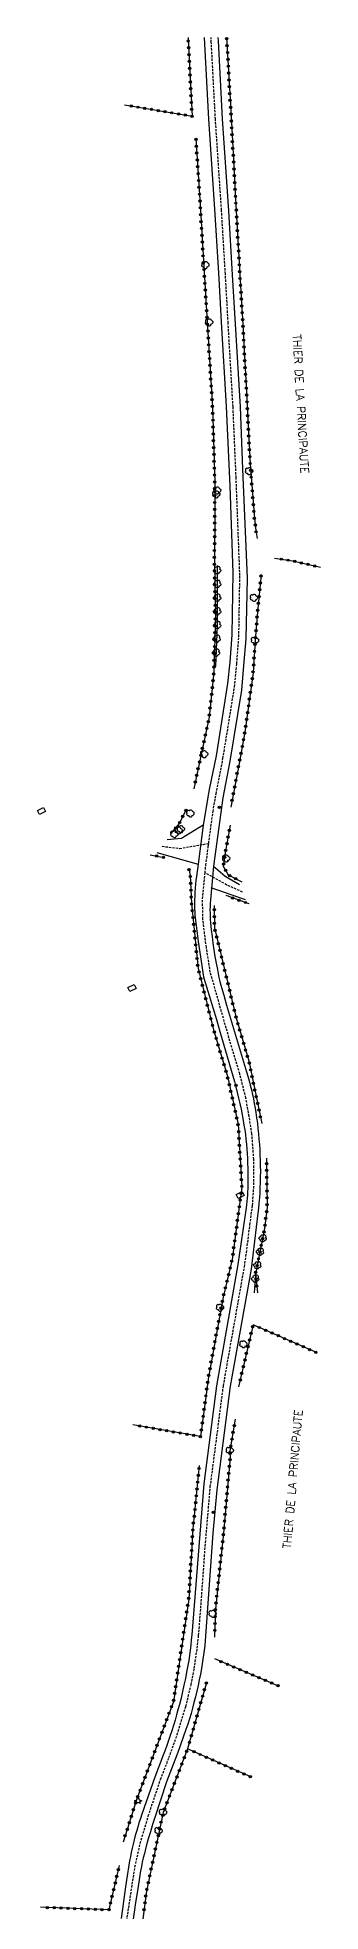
# Model space of a CAD drawing. Header units: millimetres. Extents: x 268000 to 268982, y 119000 to 120000.
# Drawn here: x 268496.8 to 268558.8, y 119590.3 to 120000 of the extents above; entities that cross this region are included whole.
import ezdxf
from ezdxf.enums import TextEntityAlignment as Align

# ---------------------------------------------------------------- set-up
doc = ezdxf.new("R2010")
doc.units = ezdxf.units.MM
doc.linetypes.add('DASHED', pattern=[0.75, 0.5, -0.25])
doc.layers.get('0').update_dxf_attribs({"linetype": 'CONTINUOUS'})
for name, color, linetype in [('W0001', 6, 'DASHED'), ('W0008', 7, 'CONTINUOUS'), ('W0070', 7, 'DASHED'), ('W0071', 7, 'CONTINUOUS'), ('W0300', 7, 'CONTINUOUS'), ('W0301', 7, 'CONTINUOUS'), ('W0302', 3, 'CONTINUOUS'), ('W0303', 7, 'CONTINUOUS'), ('W0322', 7, 'CONTINUOUS'), ('W0856', 7, 'CONTINUOUS'), ('W0989', 7, 'CONTINUOUS'), ('W1338', 7, 'CONTINUOUS'), ('W1471', 7, 'CONTINUOUS')]:
    doc.layers.add(name, color=color, linetype=linetype)
doc.styles.get("Standard").update_dxf_attribs({"font": 'romans.shx', "width": 0.85})

# ---------------------------------------------------------------- blocks, each defined once
blk = doc.blocks.new('T300')
for p, q in [((-0.8, 0.51), (-0.86, 0.34)), ((-0.86, 0.34), (-0.86, 0.17)), ((-0.86, 0.17), (-0.74, 0.06)), ((-0.69, 0.63), (-0.8, 0.51)), ((-0.8, -0.06), (-0.74, 0.06)), ((-0.74, 0.06), (-0.69, 0.11)), ((-0.57, 0.69), (-0.69, 0.63)), ((-0.46, 0.69), (-0.57, 0.69)), ((-0.29, 0.63), (-0.46, 0.69)), ((-0.29, 0.63), (-0.17, 0.74)), ((-0.23, 0.57), (-0.29, 0.63)), ((-0.17, 0.74), (-0.06, 0.8)), ((-0.06, 0.8), (0.06, 0.8)), ((0.06, 0.8), (0.23, 0.74)), ((0.23, 0.74), (0.34, 0.63)), ((0.34, 0.63), (0.4, 0.51)), ((0.46, 0.46), (0.34, 0.46)), ((0.4, 0.51), (0.4, 0.46)), ((0.57, 0.4), (0.46, 0.46)), ((0.57, 0.4), (0.69, 0.29)), ((0.69, 0.29), (0.74, 0.17)), ((0.74, 0.06), (0.69, -0.17)), ((0.74, 0.17), (0.74, 0.06)), ((-0.8, -0.17), (-0.8, -0.06)), ((-0.8, -0.23), (-0.8, -0.17)), ((-0.74, -0.34), (-0.8, -0.23)), ((-0.69, -0.4), (-0.74, -0.34)), ((-0.51, -0.46), (-0.69, -0.4)), ((-0.4, -0.46), (-0.51, -0.46)), ((-0.4, -0.46), (-0.34, -0.46)), ((-0.34, -0.46), (-0.34, -0.4)), ((-0.34, -0.51), (-0.34, -0.46)), ((-0.29, -0.63), (-0.34, -0.51)), ((-0.17, -0.74), (-0.29, -0.63)), ((-0.06, -0.8), (-0.17, -0.74)), ((0.06, -0.8), (-0.06, -0.8)), ((0.17, -0.74), (0.06, -0.8)), ((0.23, -0.69), (0.17, -0.74)), ((0.29, -0.46), (0.23, -0.46)), ((0.29, -0.63), (0.23, -0.69)), ((0.46, -0.4), (0.29, -0.46)), ((0.34, -0.51), (0.29, -0.63)), ((0.34, -0.51), (0.34, -0.46)), ((0.57, -0.34), (0.46, -0.4)), ((0.63, -0.29), (0.57, -0.34)), ((0.69, -0.17), (0.63, -0.29))]:
    blk.add_line(p, q)
blk = doc.blocks.new('T856')
for p, q in [((-0.125, 0), (0.125, 0)), ((0, 0.125), (0, -0.125))]:
    blk.add_line(p, q)
blk.add_ellipse((0, 0), major_axis=(-0.177, 0.177), ratio=1, start_param=3.9269908, end_param=10.2101761)
blk = doc.blocks.new('T301')
for p, q in [((-0.8, 0.51), (-0.86, 0.34)), ((-0.86, 0.34), (-0.86, 0.17)), ((-0.86, 0.17), (-0.74, 0.06)), ((-0.69, 0.63), (-0.8, 0.51)), ((-0.8, -0.06), (-0.74, 0.06)), ((-0.74, 0.06), (-0.69, 0.11)), ((-0.57, 0.69), (-0.69, 0.63)), ((-0.46, 0.69), (-0.57, 0.69)), ((-0.29, 0.63), (-0.46, 0.69)), ((-0.29, 0.63), (-0.17, 0.74)), ((-0.23, 0.57), (-0.29, 0.63)), ((-0.17, 0.74), (-0.06, 0.8)), ((-0.06, 0.8), (0.06, 0.8)), ((0.06, 0.8), (0.23, 0.74)), ((0.23, 0.74), (0.34, 0.63)), ((0.34, 0.63), (0.4, 0.51)), ((0.46, 0.46), (0.34, 0.46)), ((0.4, 0.51), (0.4, 0.46)), ((0.57, 0.4), (0.46, 0.46)), ((0.57, 0.4), (0.69, 0.29)), ((0.69, 0.29), (0.74, 0.17)), ((0.74, 0.06), (0.69, -0.17)), ((0.74, 0.17), (0.74, 0.06)), ((-0.8, -0.17), (-0.8, -0.06)), ((-0.8, -0.23), (-0.8, -0.17)), ((-0.74, -0.34), (-0.8, -0.23)), ((-0.69, -0.4), (-0.74, -0.34)), ((-0.51, -0.46), (-0.69, -0.4)), ((-0.4, -0.46), (-0.51, -0.46)), ((-0.4, -0.46), (-0.34, -0.46)), ((-0.34, -0.46), (-0.34, -0.4)), ((-0.34, -0.51), (-0.34, -0.46)), ((-0.29, -0.63), (-0.34, -0.51)), ((-0.17, -0.74), (-0.29, -0.63)), ((-0.06, -0.8), (-0.17, -0.74)), ((0.06, -0.8), (-0.06, -0.8)), ((0.17, -0.74), (0.06, -0.8)), ((0.23, -0.69), (0.17, -0.74)), ((0.29, -0.46), (0.23, -0.46)), ((0.29, -0.63), (0.23, -0.69)), ((0.46, -0.4), (0.29, -0.46)), ((0.34, -0.51), (0.29, -0.63)), ((0.34, -0.51), (0.34, -0.46)), ((0.57, -0.34), (0.46, -0.4)), ((0.63, -0.29), (0.57, -0.34)), ((0.69, -0.17), (0.63, -0.29))]:
    blk.add_line(p, q)
blk = doc.blocks.new('T1471')
at = {"color": 0, "linetype": 'Continuous', "flags": 128}
blk.add_lwpolyline([(-0.75, -0.5), (-0.75, 0.5), (0.75, 0.5), (0.75, -0.5), (-0.75, -0.5)], dxfattribs=at)
blk = doc.blocks.new('T303')
for p, q in [((-0.77, 0), (-0.28, 0.21)), ((-0.28, -0.21), (-0.77, 0)), ((-0.28, 0.21), (0, 0.83)), ((0, 0.83), (0.28, 0.21)), ((0.28, 0.21), (0.83, 0)), ((0.83, 0), (0.28, -0.21)), ((-0.49, -0.63), (-0.28, -0.21)), ((0, -0.35), (-0.49, -0.63)), ((0.56, -0.63), (0, -0.35)), ((0.28, -0.21), (0.56, -0.63))]:
    blk.add_line(p, q)
blk = doc.blocks.new('t302o')
for p, q in [((-0.8, 0.51), (-0.86, 0.34)), ((-0.86, 0.34), (-0.86, 0.17)), ((-0.86, 0.17), (-0.74, 0.06)), ((-0.69, 0.63), (-0.8, 0.51)), ((-0.8, -0.06), (-0.74, 0.06)), ((-0.74, 0.06), (-0.69, 0.11)), ((-0.57, 0.69), (-0.69, 0.63)), ((-0.46, 0.69), (-0.57, 0.69)), ((-0.29, 0.63), (-0.46, 0.69)), ((-0.29, 0.63), (-0.17, 0.74)), ((-0.23, 0.57), (-0.29, 0.63)), ((-0.17, 0.74), (-0.06, 0.8)), ((-0.06, 0.8), (0.06, 0.8)), ((0.06, 0.8), (0.23, 0.74)), ((0.23, 0.74), (0.34, 0.63)), ((0.34, 0.63), (0.4, 0.51)), ((0.46, 0.46), (0.34, 0.46)), ((0.4, 0.51), (0.4, 0.46)), ((0.57, 0.4), (0.46, 0.46)), ((0.57, 0.4), (0.69, 0.29)), ((0.69, 0.29), (0.74, 0.17)), ((0.74, 0.06), (0.69, -0.17)), ((0.74, 0.17), (0.74, 0.06)), ((-0.8, -0.17), (-0.8, -0.06)), ((-0.8, -0.23), (-0.8, -0.17)), ((-0.74, -0.34), (-0.8, -0.23)), ((-0.69, -0.4), (-0.74, -0.34)), ((-0.51, -0.46), (-0.69, -0.4)), ((-0.4, -0.46), (-0.51, -0.46)), ((-0.4, -0.46), (-0.34, -0.46)), ((-0.34, -0.46), (-0.34, -0.4)), ((-0.34, -0.51), (-0.34, -0.46)), ((-0.29, -0.63), (-0.34, -0.51)), ((-0.17, -0.74), (-0.29, -0.63)), ((-0.06, -0.8), (-0.17, -0.74)), ((0.06, -0.8), (-0.06, -0.8)), ((0.17, -0.74), (0.06, -0.8)), ((0.23, -0.69), (0.17, -0.74)), ((0.29, -0.46), (0.23, -0.46)), ((0.29, -0.63), (0.23, -0.69)), ((0.46, -0.4), (0.29, -0.46)), ((0.34, -0.51), (0.29, -0.63)), ((0.34, -0.51), (0.34, -0.46)), ((0.57, -0.34), (0.46, -0.4)), ((0.63, -0.29), (0.57, -0.34)), ((0.69, -0.17), (0.63, -0.29))]:
    blk.add_line(p, q)
blk = doc.blocks.new('t322o')
at = {"color": 0, "linetype": 'Continuous'}
for radius in [0.25, 0.15]:
    blk.add_circle((0, 0), radius, dxfattribs=at)

msp = doc.modelspace()

# ---------------------------------------------------------------- linework, layer by layer
at = {"layer": 'W0001'}
msp.add_lwpolyline([(268515.5, 119582.28), (268516.78, 119591.05), (268518.15, 119600), (268519.49, 119605.93), (268521.08, 119611.17), (268523.76, 119619.14), (268525.61, 119623.9), (268527.43, 119628.94), (268529.32, 119635.12), (268530.44, 119639.84), (268531.15, 119643.4), (268531.78, 119647.83), (268532.1, 119650.6), (268532.75, 119658.86), (268533.55, 119670.15), (268534.66, 119683.12), (268537.53, 119705.2), (268542.13, 119731.23), (268542.58, 119734.31), (268543.33, 119740.43), (268543.9, 119744.62), (268544.22, 119749.14), (268544.19, 119754.71), (268543.77, 119760.31), (268543.14, 119764.16), (268542.46, 119768.1), (268541.1, 119773.4), (268538.13, 119783.39), (268534.66, 119795.64), (268533.79, 119801.08), (268533.03, 119807.16), (268532.96, 119811.67), (268533.52, 119817.33), (268533.68, 119819.01), (268534.23, 119823.27), (268534.3, 119823.79), (268535.25, 119830.74), (268535.92, 119834.66), (268537.43, 119842.36), (268539.97, 119858.03), (268540.45, 119863.04), (268540.91, 119868.96), (268541.13, 119882.36), (268540.31, 119903.73), (268539.64, 119919.25), (268538.57, 119937.57), (268537.96, 119948.34), (268537.11, 119962.27), (268535.78, 119982.15), (268534.88, 119998.91), (268534.81, 120000)], dxfattribs=at)
at = {"layer": 'W0008'}
for points in [[(268533.29, 120000), (268533.39, 119998.58), (268534.29, 119982.12), (268535.59, 119962.44), (268536.45, 119948.56), (268537.07, 119937.82), (268538.11, 119919.29), (268538.94, 119901.87), (268539.3, 119891.45), (268539.57, 119882.98), (268539.37, 119869.41), (268538.94, 119863.4), (268538.43, 119858.79), (268535.96, 119842.93), (268534.44, 119835.59), (268533.1, 119827.75), (268532, 119819.23), (268531.63, 119816.59), (268531.52, 119815.73), (268531.43, 119814.88), (268531.35, 119814.02), (268531.29, 119813.16), (268531.24, 119812.3), (268531.2, 119811.44), (268531.19, 119810.79), (268531.2, 119810.15), (268531.21, 119809.5), (268531.25, 119808.86), (268531.3, 119808.21), (268531.36, 119807.57), (268531.56, 119805.82), (268531.78, 119804.07), (268532.02, 119802.33), (268532.37, 119799.92), (268532.73, 119797.5), (268533.12, 119795.09), (268533.2, 119794.6), (268533.31, 119794.11), (268533.44, 119793.63), (268533.58, 119793.15), (268534.4, 119790.55), (268535.21, 119787.94), (268535.99, 119785.32), (268536.76, 119782.7), (268539.59, 119772.96), (268539.93, 119771.76), (268540.25, 119770.55), (268540.56, 119769.33), (268540.85, 119768.11), (268541.13, 119766.89), (268541.39, 119765.67), (268541.63, 119764.44), (268541.86, 119763.21), (268542.03, 119762.18), (268542.19, 119761.16), (268542.33, 119760.13), (268542.46, 119759.1), (268542.56, 119758.06), (268542.66, 119757.03), (268542.73, 119755.99), (268542.79, 119754.96), (268542.83, 119753.86), (268542.87, 119752.75), (268542.88, 119751.65), (268542.89, 119750.55), (268542.88, 119749.45), (268542.85, 119748.35), (268542.83, 119747.63), (268542.79, 119746.92), (268542.73, 119746.21), (268542.66, 119745.5), (268542.58, 119744.79), (268542.48, 119744.08), (268540.68, 119731.75), (268536.03, 119705.23), (268533.21, 119683.79), (268530.6, 119650.76), (268530.5, 119649.63), (268530.38, 119648.51), (268530.25, 119647.38), (268530.1, 119646.26), (268529.92, 119645.15), (268529.73, 119644.03), (268529.47, 119642.6), (268529.19, 119641.18), (268528.89, 119639.77), (268528.57, 119638.35), (268528.24, 119636.94), (268527.89, 119635.54), (268527.58, 119634.38), (268527.26, 119633.23), (268526.93, 119632.08), (268526.59, 119630.94), (268526.23, 119629.8), (268525.88, 119628.72), (268525.51, 119627.64), (268525.13, 119626.57), (268524.74, 119625.51), (268524.34, 119624.45), (268522.48, 119619.64), (268519.65, 119611.53), (268519.34, 119610.6), (268519.04, 119609.67), (268518.75, 119608.73), (268518.47, 119607.79), (268518.21, 119606.85), (268517.97, 119605.91), (268517.74, 119604.99), (268517.53, 119604.08), (268517.34, 119603.16), (268517.15, 119602.24), (268516.98, 119601.31), (268516.83, 119600.38), (268516.46, 119598.03), (268516.11, 119595.68), (268515.1, 119588.76)], [(268536.32, 120000), (268536.37, 119999.24), (268537.27, 119982.18), (268538.64, 119962.09), (268539.47, 119948.12), (268540.08, 119937.31), (268541.17, 119919.22), (268541.69, 119905.59), (268542.7, 119881.75), (268542.45, 119868.51), (268541.96, 119862.68), (268541.51, 119857.27), (268538.9, 119841.78), (268537.41, 119833.73), (268535.37, 119818.8), (268534.7, 119811.48), (268534.65, 119810.75), (268534.61, 119810.03), (268534.59, 119809.3), (268534.6, 119808.57), (268534.62, 119807.85), (268534.66, 119807.12), (268534.72, 119806.4), (268534.88, 119804.93), (268535.05, 119803.47), (268535.24, 119802.01), (268535.45, 119800.55), (268535.68, 119799.09), (268535.93, 119797.64), (268536.2, 119796.19), (268536.37, 119795.33), (268536.56, 119794.48), (268536.77, 119793.63), (268536.99, 119792.78), (268537.6, 119790.6), (268538.21, 119788.42), (268538.85, 119786.24), (268539.5, 119784.07), (268542.61, 119773.85), (268542.9, 119772.87), (268543.17, 119771.89), (268543.42, 119770.91), (268543.67, 119769.93), (268543.89, 119768.93), (268544.1, 119767.94), (268544.29, 119766.94), (268544.47, 119765.94), (268544.63, 119764.94), (268544.8, 119763.78), (268544.96, 119762.62), (268545.09, 119761.46), (268545.22, 119760.3), (268545.32, 119759.13), (268545.41, 119757.97), (268545.48, 119756.8), (268545.54, 119755.63), (268545.58, 119754.46), (268545.61, 119753.27), (268545.62, 119752.07), (268545.61, 119750.88), (268545.58, 119749.68), (268545.54, 119748.49), (268545.48, 119747.38), (268545.4, 119746.27), (268545.31, 119745.16), (268545.2, 119744.05), (268545.07, 119742.94), (268543.57, 119730.72), (268539.04, 119705.16), (268536.11, 119682.44), (268535.2, 119673.02), (268533.6, 119650.44), (268533.52, 119649.43), (268533.43, 119648.42), (268533.32, 119647.41), (268533.19, 119646.41), (268533.05, 119645.4), (268532.89, 119644.4), (268532.72, 119643.41), (268532.49, 119642.15), (268532.24, 119640.9), (268531.97, 119639.66), (268531.69, 119638.41), (268531.4, 119637.17), (268531.08, 119635.94), (268530.76, 119634.71), (268530.43, 119633.53), (268530.08, 119632.36), (268529.72, 119631.19), (268529.33, 119630.03), (268528.75, 119628.35), (268528.14, 119626.68), (268527.52, 119625.01), (268526.88, 119623.34), (268525.04, 119618.65), (268522.51, 119610.82), (268522.02, 119609.26), (268521.54, 119607.69), (268521.08, 119606.12), (268520.64, 119604.54), (268520.22, 119602.96), (268519.98, 119602.02), (268519.77, 119601.08), (268519.57, 119600.13), (268519.39, 119599.18), (268519.23, 119598.23), (268518.76, 119595.24), (268518.3, 119592.25), (268517.6, 119587.49)]]:
    msp.add_lwpolyline(points, dxfattribs=at)
at = {"layer": 'W0070'}
for points in [[(268524.11, 119823.17), (268527.94, 119822.69), (268534.3, 119823.79)], [(268541.71, 119813.16), (268538.24, 119814.71), (268533.52, 119817.33)]]:
    msp.add_lwpolyline(points, dxfattribs=at)
at = {"layer": 'W0071'}
for points in [[(268533.1, 119827.75), (268528.38, 119824.86), (268525.23, 119824.54)], [(268522.98, 119821.81), (268532, 119819.23)], [(268535.37, 119818.8), (268537.88, 119816.64), (268541.08, 119814.83)], [(268542.35, 119811.49), (268534.87, 119814.09)]]:
    msp.add_lwpolyline(points, dxfattribs=at)
at = {"layer": 'W0302'}
for points in [[(268536.14, 119884.57), (268536.13, 119871.48), (268535.78, 119862.44)], [(268546.55, 119739.63), (268544.54, 119729.6), (268544.25, 119725.56)]]:
    msp.add_lwpolyline(points, dxfattribs=at)
at = {"layer": 'W0322'}
for points in [[(268529.78, 120000), (268529.85, 119998.6), (268530.65, 119982.79)], [(268538.24, 120000), (268539.19, 119982.89), (268540.34, 119962.08), (268541.13, 119948.25), (268541.79, 119937.18), (268542.71, 119919.68), (268543.39, 119906.76), (268544.3, 119894.86), (268544.64, 119892.19), (268544.95, 119890.44)], [(268531.5, 119977.92), (268532.51, 119962.31), (268533.06, 119952.39), (268533.93, 119939.05), (268535.13, 119919.15), (268535.63, 119902.72), (268535.63, 119892.64), (268535.59, 119889.34), (268535.55, 119884.69), (268535.78, 119873.62), (268535.42, 119861.23), (268534.42, 119851.36), (268531.03, 119835.76)], [(268548.7, 119886.16), (268552.68, 119885.56), (268558.81, 119884.16)], [(268545.76, 119882.59), (268544.98, 119874.39), (268544.5, 119868.14), (268544.01, 119861.11), (268542.25, 119848.12), (268540.95, 119841.3), (268539.13, 119831.72)], [(268529.36, 119831.14), (268527.85, 119828.15), (268526.08, 119826.03)], [(268539.02, 119827.75), (268537.87, 119821.31), (268537.51, 119818.82), (268538.58, 119816.92), (268541.56, 119815.38)], [(268521.46, 119821.29), (268524.47, 119820.73)], [(268529.92, 119818.3), (268530.28, 119816.78), (268530.53, 119810.65), (268531.98, 119796.42), (268535.45, 119782.79), (268535.45, 119782.8), (268538.4, 119772.93), (268540.74, 119762.41), (268541.57, 119748.61), (268539.46, 119732.85), (268537.44, 119724.57), (268534.23, 119707.11), (268532.49, 119694.09)], [(268543.17, 119810.59), (268538.13, 119812.37)], [(268535.52, 119810.19), (268535.57, 119805.37), (268540.33, 119785.63), (268543.07, 119776.25), (268545.91, 119762.54)], [(268546.98, 119754.97), (268547.1, 119744.21), (268546.55, 119739.63), (268544.54, 119729.6), (268544.98, 119725.55)], [(268544.04, 119718.56), (268540.86, 119705.01)], [(268540.12, 119697.91), (268538.97, 119691.01), (268538.98, 119689.42), (268537.54, 119673), (268535.76, 119656.42), (268535.61, 119650.23)], [(268532.25, 119687.81), (268530.85, 119673.95), (268529.92, 119658.56), (268526.57, 119636.14), (268518.59, 119614.87), (268515.54, 119605.39)], [(268533.79, 119640.24), (268529.69, 119625.8)], [(268529.69, 119625.8), (268524.34, 119611.9), (268520.68, 119594.74), (268518.01, 119574.26), (268518.1, 119569.81)], [(268514.73, 119600.33), (268512.46, 119590.64)]]:
    msp.add_lwpolyline(points, dxfattribs=at)
at = {"layer": 'W1338'}
for points in [[(268515.86, 119985.26), (268530.65, 119982.79)], [(268557.77, 119712.53), (268544.04, 119718.56)], [(268532.49, 119694.09), (268517.72, 119696.68)], [(268549.46, 119639.63), (268535.65, 119645.49)], [(268543.51, 119619.69), (268529.69, 119625.8)], [(268512.46, 119590.64), (268497.47, 119591.19)]]:
    msp.add_lwpolyline(points, dxfattribs=at)

# ---------------------------------------------------------------- block references
at = {"layer": 'W0300'}
for p in [(268533.63, 119950.25), (268534.44, 119937.71), (268543.2, 119905.15), (268536.21, 119900.95), (268536.01, 119900.1), (268544.24, 119877.46), (268544.5, 119868.14), (268533.34, 119843.27), (268526.82, 119825.79), (268527.74, 119826.59), (268528.24, 119826.88), (268536.84, 119722.27), (268541.95, 119714.27), (268535.21, 119655.33), (268524.34, 119611.9), (268523.38, 119607.87)]:
    msp.add_blockref('T300', p, dxfattribs=at)
at = {"layer": 'W0301'}
for p in [(268530.34, 119830.31), (268538.17, 119820.48), (268538.97, 119691.01)]:
    msp.add_blockref('T301', p, dxfattribs=at)
at = {"layer": 'W0302'}
for p, rotation in [((268536.14, 119883.44), 269.9723473816746), ((268536.14, 119880.44), 269.9723473816746), ((268536.13, 119877.44), 269.9723473816746), ((268536.13, 119874.44), 269.9723473816746), ((268536.01, 119868.44), 267.795183212581), ((268536.13, 119871.44), 267.795183212581), ((268535.9, 119865.44), 267.795183212581), ((268546.1, 119737.4), 258.6926091308064), ((268545.51, 119734.45), 258.6926091308064), ((268544.92, 119731.51), 258.6926091308064), ((268544.47, 119728.55), 265.8677889481178)]:
    msp.add_blockref('t302o', p, dxfattribs=dict(at, rotation=rotation))
at = {"layer": 'W0303'}
msp.add_blockref('T303', (268518.82, 119614.48), dxfattribs=at)
at = {"layer": 'W0322'}
for p, rotation in [((268529.81, 119999.26), 272.970684559772), ((268529.89, 119997.77), 272.9137542942397), ((268529.97, 119996.27), 272.9137542942397), ((268538.26, 119999.72), 273.1649592575144), ((268538.34, 119998.22), 273.1649592575144), ((268538.43, 119996.72), 273.1649592575144), ((268530.04, 119994.77), 272.9137542942397), ((268530.12, 119993.27), 272.9137542942397), ((268530.2, 119991.77), 272.9137542942397), ((268538.51, 119995.22), 273.1649592575144), ((268538.59, 119993.73), 273.1649592575144), ((268538.67, 119992.23), 273.1649592575144), ((268530.27, 119990.28), 272.9137542942397), ((268530.35, 119988.78), 272.9137542942397), ((268538.76, 119990.73), 273.1649592575144), ((268538.84, 119989.23), 273.1649592575144), ((268538.92, 119987.73), 273.1649592575144), ((268530.43, 119987.28), 272.9137542942397), ((268530.5, 119985.78), 272.9137542942397), ((268530.58, 119984.28), 272.9137542942397), ((268539, 119986.24), 273.1649592575144), ((268539.09, 119984.74), 273.1649592575144), ((268539.17, 119983.24), 273.1649592575144), ((268539.25, 119981.74), 273.1672792238693), ((268539.34, 119980.25), 273.1672792238693), ((268531.51, 119977.71), 273.7097726479089), ((268531.61, 119976.22), 273.7097726479089), ((268539.42, 119978.75), 273.1672792238693), ((268539.5, 119977.25), 273.1672792238693), ((268539.58, 119975.75), 273.1672792238693), ((268531.7, 119974.72), 273.7097726479089), ((268531.8, 119973.22), 273.7097726479089), ((268531.9, 119971.73), 273.7097726479089), ((268539.67, 119974.26), 273.1672792238693), ((268539.75, 119972.76), 273.1672792238693), ((268539.83, 119971.26), 273.1672792238693), ((268532, 119970.23), 273.7097726479089), ((268532.09, 119968.73), 273.7097726479089), ((268532.19, 119967.24), 273.7097726479089), ((268539.92, 119969.76), 273.1672792238693), ((268540, 119968.26), 273.1672792238693), ((268532.29, 119965.74), 273.7097726479089), ((268532.38, 119964.24), 273.7097726479089), ((268540.08, 119966.77), 273.1672792238693), ((268540.17, 119965.27), 273.1672792238693), ((268540.25, 119963.77), 273.1672792238693), ((268532.48, 119962.75), 273.7097726479089), ((268532.57, 119961.25), 273.162113010286), ((268532.65, 119959.75), 273.162113010286), ((268540.33, 119962.27), 273.1672792238693), ((268540.42, 119960.78), 273.2499955877528), ((268540.5, 119959.28), 273.2499955877528), ((268532.73, 119958.25), 273.162113010286), ((268532.82, 119956.75), 273.162113010286), ((268532.9, 119955.26), 273.162113010286), ((268540.59, 119957.78), 273.2499955877528), ((268540.67, 119956.28), 273.2499955877528), ((268540.76, 119954.79), 273.2499955877528), ((268532.98, 119953.76), 273.162113010286), ((268533.07, 119952.26), 273.7371070378692), ((268533.16, 119950.76), 273.7371070378692), ((268540.84, 119953.29), 273.2499955877528), ((268540.93, 119951.79), 273.2499955877528), ((268533.26, 119949.27), 273.7371070378692), ((268533.36, 119947.77), 273.7371070378692), ((268541.01, 119950.29), 273.2499955877528), ((268541.1, 119948.8), 273.2499955877528), ((268541.18, 119947.3), 273.4445562843401), ((268533.46, 119946.27), 273.7371070378692), ((268533.55, 119944.78), 273.7371070378692), ((268533.65, 119943.28), 273.7371070378692), ((268541.27, 119945.8), 273.4445562843401), ((268541.36, 119944.3), 273.4445562843401), ((268541.45, 119942.81), 273.4445562843401), ((268533.75, 119941.78), 273.7371070378692), ((268533.85, 119940.29), 273.7371070378692), ((268533.94, 119938.79), 273.4575715424524), ((268541.54, 119941.31), 273.4445562843401), ((268541.63, 119939.81), 273.4445562843401), ((268541.72, 119938.31), 273.4445562843401), ((268534.03, 119937.29), 273.4575715424524), ((268534.13, 119935.8), 273.4575715424524), ((268534.22, 119934.3), 273.4575715424524), ((268541.81, 119936.82), 272.9929004918496), ((268541.89, 119935.32), 272.9929004918496), ((268534.31, 119932.8), 273.4575715424524), ((268534.4, 119931.3), 273.4575715424524), ((268541.97, 119933.82), 272.9929004918496), ((268542.05, 119932.32), 272.9929004918496), ((268542.13, 119930.82), 272.9929004918496), ((268534.49, 119929.81), 273.4575715424524), ((268534.58, 119928.31), 273.4575715424524), ((268534.67, 119926.81), 273.4575715424524), ((268542.2, 119929.33), 272.9929004918496), ((268542.28, 119927.83), 272.9929004918496), ((268542.36, 119926.33), 272.9929004918496), ((268534.76, 119925.31), 273.4575715424524), ((268534.85, 119923.82), 273.4575715424524), ((268534.94, 119922.32), 273.4575715424524), ((268542.44, 119924.83), 272.9929004918496), ((268542.52, 119923.33), 272.9929004918496), ((268535.03, 119920.82), 273.4575715424524), ((268535.12, 119919.33), 273.4575715424524), ((268542.6, 119921.84), 272.9929004918496), ((268542.67, 119920.34), 272.9929004918496), ((268542.75, 119918.84), 273.0355307766162), ((268535.17, 119917.83), 271.7465679798771), ((268535.22, 119916.33), 271.7465679798771), ((268535.26, 119914.83), 271.7465679798771), ((268542.83, 119917.34), 273.0355307766162), ((268542.91, 119915.85), 273.0355307766162), ((268542.99, 119914.35), 273.0355307766162), ((268535.31, 119913.33), 271.7465679798771), ((268535.35, 119911.83), 271.7465679798771), ((268535.4, 119910.33), 271.7465679798771), ((268543.07, 119912.85), 273.0355307766162), ((268543.15, 119911.35), 273.0355307766162), ((268543.23, 119909.85), 273.0355307766162), ((268535.45, 119908.83), 271.7465679798771), ((268535.49, 119907.33), 271.7465679798771), ((268535.54, 119905.83), 271.7465679798771), ((268543.31, 119908.36), 273.0355307766162), ((268543.39, 119906.86), 273.0355307766162), ((268535.58, 119904.33), 271.7465679798771), ((268535.63, 119902.83), 271.7465679798771), ((268543.5, 119905.36), 274.3759755565933), ((268543.61, 119903.87), 274.3759755565933), ((268543.73, 119902.37), 274.3759755565933), ((268535.63, 119901.33), 269.9697697417345), ((268535.63, 119899.83), 269.9697697417345), ((268535.63, 119898.33), 269.9697697417345), ((268543.84, 119900.88), 274.3759755565933), ((268543.96, 119899.38), 274.3759755565933), ((268544.07, 119897.88), 274.3759755565933), ((268535.63, 119896.83), 269.9697697417345), ((268535.63, 119895.33), 269.9697697417345), ((268535.63, 119893.83), 269.9697697417345), ((268544.19, 119896.39), 274.3759755565933), ((268544.3, 119894.89), 274.3759755565933), ((268544.49, 119893.4), 277.2738452155622), ((268535.59, 119889.33), 269.5665803479998), ((268535.6, 119890.83), 269.2863587567001), ((268535.62, 119892.33), 269.2863587567001), ((268544.69, 119891.92), 280.0069142917112), ((268535.56, 119886.33), 269.5665803479998), ((268535.57, 119887.83), 269.5665803479998), ((268550.19, 119885.94), 351.4816640040094), ((268551.67, 119885.72), 351.4816640040094), ((268553.15, 119885.46), 347.0758549278041), ((268554.61, 119885.12), 347.0758549278041), ((268535.55, 119884.83), 269.5665803479998), ((268535.58, 119883.33), 271.193965989565), ((268535.61, 119881.83), 271.193965989565), ((268545.73, 119882.24), 264.5371633897296), ((268556.07, 119884.79), 347.0758549278041), ((268557.53, 119884.45), 347.0758549278041), ((268535.64, 119880.33), 271.193965989565), ((268535.67, 119878.84), 271.193965989565), ((268535.7, 119877.34), 271.193965989565), ((268545.3, 119877.76), 264.5371633897296), ((268545.44, 119879.25), 264.5371633897296), ((268545.59, 119880.74), 264.5371633897296), ((268535.73, 119875.84), 271.193965989565), ((268535.76, 119872.84), 268.3184483192321), ((268535.77, 119874.34), 271.193965989565), ((268544.89, 119873.27), 265.6037509031688), ((268545.01, 119874.77), 264.5371633897296), ((268545.16, 119876.26), 264.5371633897296), ((268535.67, 119869.84), 268.3184483192321), ((268535.71, 119871.34), 268.3184483192321), ((268544.55, 119868.79), 265.6037509031688), ((268544.66, 119870.28), 265.6037509031688), ((268544.78, 119871.78), 265.6037509031688), ((268535.54, 119865.34), 268.3184483192321), ((268535.58, 119866.84), 268.3184483192321), ((268535.63, 119868.34), 268.3184483192321), ((268544.34, 119865.8), 266.0615120248), ((268544.44, 119867.29), 266.0615120248), ((268535.38, 119860.84), 264.2219942044952), ((268535.45, 119862.34), 268.3184483192321), ((268535.49, 119863.84), 268.3184483192321), ((268544.03, 119861.31), 266.0615120248), ((268544.13, 119862.8), 266.0615120248), ((268544.23, 119864.3), 266.0615120248), ((268534.93, 119856.37), 264.2219942044952), ((268535.08, 119857.86), 264.2219942044952), ((268535.23, 119859.35), 264.2219942044952), ((268543.43, 119856.85), 262.2574012010686), ((268543.64, 119858.33), 262.2574012010686), ((268543.84, 119859.82), 262.2574012010686), ((268534.62, 119853.38), 264.2219942044952), ((268534.77, 119854.87), 264.2219942044952), ((268542.83, 119852.39), 262.2574012010686), ((268543.03, 119853.87), 262.2574012010686), ((268543.23, 119855.36), 262.2574012010686), ((268533.9, 119848.95), 257.7570641207087), ((268534.21, 119850.41), 257.7570641207087), ((268534.47, 119851.89), 264.2219942044952), ((268542.42, 119849.41), 262.2574012010686), ((268542.63, 119850.9), 262.2574012010686), ((268532.94, 119844.55), 257.7570641207087), ((268533.26, 119846.02), 257.7570641207087), ((268533.58, 119847.48), 257.7570641207087), ((268541.65, 119844.98), 259.1825532978692), ((268541.93, 119846.46), 259.1825532978692), ((268542.21, 119847.93), 259.1825532978692), ((268531.99, 119840.15), 257.7570641207087), ((268532.3, 119841.62), 257.7570641207087), ((268532.62, 119843.08), 257.7570641207087), ((268540.8, 119840.56), 259.2629719915952), ((268541.09, 119842.04), 259.1825532978692), ((268541.37, 119843.51), 259.1825532978692), ((268531.35, 119837.22), 257.7570641207087), ((268531.67, 119838.69), 257.7570641207087), ((268539.97, 119836.14), 259.2629719915952), ((268540.25, 119837.61), 259.2629719915952), ((268540.53, 119839.09), 259.2629719915952), ((268539.41, 119833.19), 259.2629719915952), ((268539.69, 119834.67), 259.2629719915952), ((268527.96, 119828.36), 243.1874281148234), ((268528.63, 119829.7), 243.1874281148234), ((268529.31, 119831.04), 243.1874281148234), ((268527.04, 119827.18), 230.1938865390316), ((268538.3, 119823.72), 259.8346369062551), ((268538.56, 119825.2), 259.8346369062551), ((268538.83, 119826.68), 259.8346369062551), ((268522.94, 119821.02), 349.3052828565249), ((268524.41, 119820.74), 349.3052828565249), ((268537.79, 119820.77), 261.914041135467), ((268538.03, 119822.25), 259.8346369062551), ((268529.98, 119818.03), 283.4148051927762), ((268530.29, 119816.56), 272.3247723440879), ((268537.58, 119819.28), 261.914041135467), ((268538.02, 119817.92), 299.4511679724233), ((268538.9, 119816.76), 332.5958293083988), ((268540.23, 119816.07), 332.5958293083988), ((268530.35, 119815.07), 272.3247723440879), ((268530.41, 119813.57), 272.3247723440879), ((268530.47, 119812.07), 272.3247723440879), ((268539.54, 119811.87), 160.5092928421815), ((268540.95, 119811.37), 160.5092928421815), ((268530.54, 119810.57), 275.8197008707598), ((268530.69, 119809.08), 275.8197008707598), ((268530.84, 119807.59), 275.8197008707598), ((268535.53, 119809.29), 270.5608636731591), ((268535.55, 119807.79), 270.5608636731591), ((268542.37, 119810.87), 160.5092928421815), ((268530.99, 119806.09), 275.8197008707598), ((268531.15, 119804.6), 275.8197008707598), ((268531.3, 119803.11), 275.8197008707598), ((268535.56, 119806.29), 270.5608636731591), ((268535.7, 119804.81), 283.5543828058189), ((268536.06, 119803.35), 283.5543828058189), ((268531.45, 119801.62), 275.8197008707598), ((268531.6, 119800.12), 275.8197008707598), ((268536.41, 119801.89), 283.5543828058189), ((268536.76, 119800.43), 283.5543828058189), ((268537.11, 119798.98), 283.5543828058189), ((268531.75, 119798.63), 275.8197008707598), ((268531.91, 119797.14), 275.8197008707598), ((268532.17, 119795.67), 284.3040126134316), ((268537.46, 119797.52), 283.5543828058189), ((268537.81, 119796.06), 283.5543828058189), ((268532.54, 119794.21), 284.3040126134316), ((268532.91, 119792.76), 284.3040126134316), ((268533.28, 119791.31), 284.3040126134316), ((268538.17, 119794.6), 283.5543828058189), ((268538.52, 119793.14), 283.5543828058189), ((268538.87, 119791.68), 283.5543828058189), ((268533.65, 119789.85), 284.3040126134316), ((268534.02, 119788.4), 284.3040126134316), ((268534.4, 119786.95), 284.3040126134316), ((268539.22, 119790.23), 283.5543828058189), ((268539.57, 119788.77), 283.5543828058189), ((268539.92, 119787.31), 283.5543828058189), ((268534.77, 119785.49), 284.3040126134316), ((268535.14, 119784.04), 284.3040126134316), ((268535.51, 119782.59), 286.6108677771073), ((268540.27, 119785.85), 283.5543828058189), ((268540.69, 119784.41), 286.3211870211161), ((268541.11, 119782.97), 286.3211870211161), ((268535.94, 119781.15), 286.6108677771073), ((268536.37, 119779.72), 286.6108677771073), ((268541.53, 119781.53), 286.3211870211161), ((268541.95, 119780.09), 286.3211870211161), ((268542.37, 119778.65), 286.3211870211161), ((268536.8, 119778.28), 286.6108677771073), ((268537.23, 119776.84), 286.6108677771073), ((268537.66, 119775.4), 286.6108677771073), ((268542.79, 119777.21), 286.3211870211161), ((268543.18, 119775.76), 281.6987502584352), ((268538.09, 119773.97), 286.6108677771073), ((268538.49, 119772.52), 282.5766499052093), ((268538.81, 119771.06), 282.5766499052093), ((268543.48, 119774.29), 281.6987502584352), ((268543.78, 119772.82), 281.6987502584352), ((268544.09, 119771.36), 281.6987502584352), ((268539.14, 119769.59), 282.5766499052093), ((268539.47, 119768.13), 282.5766499052093), ((268539.79, 119766.67), 282.5766499052093), ((268544.39, 119769.89), 281.6987502584352), ((268544.7, 119768.42), 281.6987502584352), ((268545, 119766.95), 281.6987502584352), ((268540.12, 119765.2), 282.5766499052093), ((268540.45, 119763.74), 282.5766499052093), ((268540.75, 119762.27), 273.4304939855712), ((268545.3, 119765.48), 281.6987502584352), ((268545.61, 119764.01), 281.6987502584352), ((268540.84, 119760.77), 273.4304939855712), ((268540.93, 119759.28), 273.4304939855712), ((268541.02, 119757.78), 273.4304939855712), ((268541.11, 119756.28), 273.4304939855712), ((268541.2, 119754.78), 273.4304939855712), ((268541.29, 119753.29), 273.4304939855712), ((268541.38, 119751.79), 273.4304939855712), ((268541.47, 119750.29), 273.4304939855712), ((268546.99, 119753.8), 270.6378987562893), ((268547.01, 119752.3), 270.6378987562893), ((268547.02, 119750.8), 270.6378987562893), ((268541.2, 119745.82), 262.3741040678548), ((268541.4, 119747.31), 262.3741040678548), ((268541.56, 119748.8), 273.4304939855712), ((268547.04, 119749.3), 270.6378987562893), ((268547.06, 119747.8), 270.6378987562893), ((268547.07, 119746.3), 270.6378987562893), ((268540.8, 119742.85), 262.3741040678548), ((268541, 119744.33), 262.3741040678548), ((268546.81, 119741.81), 263.1538377228084), ((268546.99, 119743.3), 263.1538377228084), ((268547.09, 119744.8), 270.6378987562893), ((268540.2, 119738.39), 262.3741040678548), ((268540.4, 119739.87), 262.3741040678548), ((268540.6, 119741.36), 262.3741040678548), ((268546.39, 119738.85), 258.6926091308064), ((268546.63, 119740.32), 263.1538377228084), ((268539.6, 119733.93), 262.3741040678548), ((268539.8, 119735.41), 262.3741040678548), ((268540, 119736.9), 262.3741040678548), ((268545.51, 119734.43), 258.6926091308064), ((268545.8, 119735.9), 258.6926091308064), ((268546.1, 119737.37), 258.6926091308064), ((268538.65, 119729.53), 256.305989307774), ((268539.01, 119730.99), 256.305989307774), ((268539.36, 119732.45), 256.305989307774), ((268544.62, 119730.02), 258.6926091308064), ((268544.92, 119731.49), 258.6926091308064), ((268545.21, 119732.96), 258.6926091308064), ((268537.94, 119726.62), 256.305989307774), ((268538.3, 119728.08), 256.305989307774), ((268544.66, 119728.53), 276.2336634531623), ((268544.82, 119727.04), 276.2336634531623), ((268537.01, 119722.22), 259.5774843880614), ((268537.28, 119723.69), 259.5774843880614), ((268537.59, 119725.16), 256.305989307774), ((268536.2, 119717.79), 259.5774843880614), ((268536.47, 119719.27), 259.5774843880614), ((268536.74, 119720.74), 259.5774843880614), ((268543.94, 119718.15), 256.8149802298451), ((268535.38, 119713.37), 259.5774843880614), ((268535.65, 119714.84), 259.5774843880614), ((268535.92, 119716.32), 259.5774843880614), ((268542.92, 119713.77), 256.8149802298451), ((268543.26, 119715.23), 256.8149802298451), ((268543.6, 119716.69), 256.8149802298451), ((268534.57, 119708.94), 259.5774843880614), ((268534.84, 119710.42), 259.5774843880614), ((268535.11, 119711.89), 259.5774843880614), ((268541.89, 119709.39), 256.8149802298451), ((268542.23, 119710.85), 256.8149802298451), ((268542.57, 119712.31), 256.8149802298451), ((268534.08, 119705.98), 262.3978340788025), ((268534.3, 119707.47), 259.5774843880614), ((268541.21, 119706.47), 256.8149802298451), ((268541.55, 119707.93), 256.8149802298451), ((268533.48, 119701.52), 262.3978340788025), ((268533.68, 119703.01), 262.3978340788025), ((268533.88, 119704.49), 262.3978340788025), ((268532.89, 119697.06), 262.3978340788025), ((268533.09, 119698.55), 262.3978340788025), ((268533.29, 119700.03), 262.3978340788025), ((268532.69, 119695.57), 262.3978340788025), ((268539.39, 119693.54), 260.5238978071944), ((268539.64, 119695.01), 260.5238978071944), ((268539.89, 119696.49), 260.5238978071944), ((268538.95, 119689.07), 265.0085159015004), ((268538.97, 119690.57), 270.1368999431006), ((268539.15, 119692.06), 260.5238978071944), ((268532.03, 119685.63), 264.2132027084926), ((268532.18, 119687.12), 264.2132027084926), ((268538.55, 119684.59), 265.0085159015004), ((268538.68, 119686.08), 265.0085159015004), ((268538.81, 119687.58), 265.0085159015004), ((268531.58, 119681.15), 264.2132027084926), ((268531.73, 119682.64), 264.2132027084926), ((268531.88, 119684.13), 264.2132027084926), ((268538.29, 119681.6), 265.0085159015004), ((268538.42, 119683.09), 265.0085159015004), ((268531.13, 119676.67), 264.2132027084926), ((268531.28, 119678.16), 264.2132027084926), ((268531.43, 119679.66), 264.2132027084926), ((268537.9, 119677.12), 265.0085159015004), ((268538.03, 119678.61), 265.0085159015004), ((268538.16, 119680.11), 265.0085159015004), ((268530.74, 119672.19), 266.5358766657388), ((268530.83, 119673.69), 266.5358766657388), ((268530.97, 119675.18), 264.2132027084926), ((268537.5, 119672.63), 263.8785733469524), ((268537.64, 119674.13), 265.0085159015004), ((268537.77, 119675.62), 265.0085159015004), ((268530.56, 119669.19), 266.5358766657388), ((268530.65, 119670.69), 266.5358766657388), ((268537.02, 119668.16), 263.8785733469524), ((268537.18, 119669.65), 263.8785733469524), ((268537.34, 119671.14), 263.8785733469524), ((268530.29, 119664.7), 266.5358766657388), ((268530.38, 119666.2), 266.5358766657388), ((268530.47, 119667.7), 266.5358766657388), ((268536.7, 119665.18), 263.8785733469524), ((268536.86, 119666.67), 263.8785733469524), ((268530.02, 119660.21), 266.5358766657388), ((268530.11, 119661.71), 266.5358766657388), ((268530.2, 119663.21), 266.5358766657388), ((268536.22, 119660.7), 263.8785733469524), ((268536.38, 119662.19), 263.8785733469524), ((268536.54, 119663.69), 263.8785733469524), ((268529.5, 119655.74), 261.5083472639643), ((268529.72, 119657.23), 261.5083472639643), ((268529.93, 119658.71), 266.5358766657388), ((268535.76, 119656.23), 268.6179493164994), ((268535.9, 119657.72), 263.8785733469524), ((268536.06, 119659.21), 263.8785733469524), ((268529.05, 119652.78), 261.5083472639643), ((268529.28, 119654.26), 261.5083472639643), ((268535.65, 119651.73), 268.6179493164994), ((268535.69, 119653.23), 268.6179493164994), ((268535.72, 119654.73), 268.6179493164994), ((268528.39, 119648.33), 261.5083472639643), ((268528.61, 119649.81), 261.5083472639643), ((268528.83, 119651.29), 261.5083472639643), ((268527.73, 119643.88), 261.5083472639643), ((268527.95, 119645.36), 261.5083472639643), ((268528.17, 119646.84), 261.5083472639643), ((268527.06, 119639.43), 261.5083472639643), ((268527.28, 119640.91), 261.5083472639643), ((268527.5, 119642.39), 261.5083472639643), ((268533.79, 119640.23), 254.1616118706379), ((268526.62, 119636.46), 261.5083472639643), ((268526.84, 119637.94), 261.5083472639643), ((268532.56, 119635.9), 254.1616118706379), ((268532.97, 119637.35), 254.1616118706379), ((268533.38, 119638.79), 254.1616118706379), ((268525.1, 119632.23), 249.4250341742072), ((268525.63, 119633.63), 249.4250341742072), ((268526.16, 119635.04), 249.4250341742072), ((268531.33, 119631.57), 254.1616118706379), ((268531.74, 119633.02), 254.1616118706379), ((268532.15, 119634.46), 254.1616118706379), ((268523.52, 119628.02), 249.4250341742072), ((268524.05, 119629.42), 249.4250341742072), ((268524.58, 119630.82), 249.4250341742072), ((268530.1, 119627.24), 254.1616118706379), ((268530.51, 119628.69), 254.1616118706379), ((268530.92, 119630.13), 254.1616118706379), ((268521.94, 119623.8), 249.4250341742072), ((268522.47, 119625.21), 249.4250341742072), ((268522.99, 119626.61), 249.4250341742072), ((268528.96, 119623.89), 248.9410675609566), ((268529.5, 119625.29), 248.9410675609566), ((268520.36, 119619.59), 249.4250341742072), ((268520.89, 119620.99), 249.4250341742072), ((268521.41, 119622.4), 249.4250341742072), ((268527.34, 119619.69), 248.9410675609566), ((268527.88, 119621.09), 248.9410675609566), ((268528.42, 119622.49), 248.9410675609566), ((268518.78, 119615.38), 249.4250341742072), ((268519.3, 119616.78), 249.4250341742072), ((268519.83, 119618.19), 249.4250341742072), ((268525.72, 119615.49), 248.9410675609566), ((268526.26, 119616.89), 248.9410675609566), ((268526.8, 119618.29), 248.9410675609566), ((268517.38, 119611.1), 252.1709111410239), ((268517.83, 119612.53), 252.1709111410239), ((268518.29, 119613.96), 252.1709111410239), ((268524.2, 119611.26), 257.9507286846968), ((268524.65, 119612.69), 248.9410675609566), ((268525.18, 119614.09), 248.9410675609566), ((268516, 119606.82), 252.1709111410239), ((268516.46, 119608.25), 252.1709111410239), ((268516.92, 119609.67), 252.1709111410239), ((268523.27, 119606.86), 257.9507286846968), ((268523.58, 119608.33), 257.9507286846968), ((268523.89, 119609.8), 257.9507286846968), ((268522.33, 119602.46), 257.9507286846968), ((268522.64, 119603.93), 257.9507286846968), ((268522.95, 119605.4), 257.9507286846968), ((268514.51, 119599.4), 256.8312526387954), ((268521.7, 119599.53), 257.9507286846968), ((268522.01, 119600.99), 257.9507286846968), ((268513.48, 119595.02), 256.8312526387954), ((268513.83, 119596.48), 256.8312526387954), ((268514.17, 119597.94), 256.8312526387954), ((268520.76, 119595.13), 257.9507286846968), ((268521.07, 119596.59), 257.9507286846968), ((268521.39, 119598.06), 257.9507286846968), ((268512.8, 119592.1), 256.8312526387954), ((268513.14, 119593.56), 256.8312526387954), ((268520.15, 119590.67), 262.5678129922462), ((268520.34, 119592.16), 262.5678129922462), ((268520.53, 119593.64), 262.5678129922462)]:
    msp.add_blockref('t322o', p, dxfattribs=dict(at, rotation=rotation))
at = {"layer": 'W0856'}
for p in [(268536.64, 119831.71), (268540.31, 119770.88), (268535.34, 119677.53)]:
    msp.add_blockref('T856', p, dxfattribs=at)
at = {"layer": 'W1338'}
for p, rotation in [((268517.34, 119985.01), 350.5178540442834), ((268518.82, 119984.76), 350.5178540442834), ((268520.3, 119984.51), 350.5178540442834), ((268521.78, 119984.27), 350.5178540442834), ((268523.26, 119984.02), 350.5178540442834), ((268524.74, 119983.77), 350.5178540442834), ((268526.22, 119983.53), 350.5178540442834), ((268527.7, 119983.28), 350.5178540442834), ((268529.17, 119983.03), 350.5178540442834), ((268530.65, 119982.79), 350.5178540442834), ((268545.41, 119717.95), 156.3041311979539), ((268546.78, 119717.35), 156.3041311979539), ((268548.16, 119716.75), 156.3041311979539), ((268549.53, 119716.15), 156.3041311979539), ((268550.91, 119715.54), 156.3041311979539), ((268552.28, 119714.94), 156.3041311979539), ((268553.65, 119714.34), 156.3041311979539), ((268555.03, 119713.73), 156.3041311979539), ((268556.4, 119713.13), 156.3041311979539), ((268557.77, 119712.53), 156.3041311979539), ((268519.2, 119696.42), 170.0634497503426), ((268520.67, 119696.16), 170.0634497503426), ((268522.15, 119695.9), 170.0634497503426), ((268523.63, 119695.64), 170.0634497503426), ((268525.11, 119695.38), 170.0634497503426), ((268526.58, 119695.12), 170.0634497503426), ((268528.06, 119694.86), 170.0634497503426), ((268529.54, 119694.6), 170.0634497503426), ((268531.02, 119694.35), 170.0634497503426), ((268532.49, 119694.09), 170.0634497503426), ((268537.03, 119644.91), 157.0072560642818), ((268538.42, 119644.32), 157.0072560642818), ((268539.8, 119643.74), 157.0072560642818), ((268541.18, 119643.15), 157.0072560642818), ((268542.56, 119642.56), 157.0072560642818), ((268543.94, 119641.98), 157.0072560642818), ((268545.32, 119641.39), 157.0072560642818), ((268546.7, 119640.81), 157.0072560642818), ((268548.08, 119640.22), 157.0072560642818), ((268549.46, 119639.63), 157.0072560642818), ((268531.06, 119625.19), 156.1189362351653), ((268532.44, 119624.59), 156.1189362351653), ((268533.81, 119623.98), 156.1189362351653), ((268535.18, 119623.37), 156.1189362351653), ((268536.55, 119622.76), 156.1189362351653), ((268537.92, 119622.16), 156.1189362351653), ((268539.29, 119621.55), 156.1189362351653), ((268540.67, 119620.94), 156.1189362351653), ((268542.04, 119620.34), 156.1189362351653), ((268543.41, 119619.73), 156.1189362351653), ((268498.97, 119591.13), 177.8943838488795), ((268500.47, 119591.08), 177.8943838488795), ((268501.97, 119591.02), 177.8943838488795), ((268503.47, 119590.97), 177.8943838488795), ((268504.96, 119590.91), 177.8943838488795), ((268506.46, 119590.86), 177.8943838488795), ((268507.96, 119590.8), 177.8943838488795), ((268509.46, 119590.75), 177.8943838488795), ((268510.96, 119590.69), 177.8943838488795), ((268512.46, 119590.64), 177.8943838488795)]:
    msp.add_blockref('t322o', p, dxfattribs=dict(at, rotation=rotation))
at = {"layer": 'W1471'}
for p, rotation in [((268497.69, 119830.87), 207.1249340508818), ((268517.51, 119792.18), 207.1249340508818), ((268541.19, 119746.92), 207.6194394620803)]:
    msp.add_blockref('T1471', p, dxfattribs=dict(at, rotation=rotation))

# ---------------------------------------------------------------- texts
at = {"layer": 'W0989'}
for rotation, p in [(273.3364, (268553.59, 119935.09)), (85.1202, (268551.4, 119669.62))]:
    msp.add_text('THIER DE LA PRINCIPAUTE', height=1.75, rotation=rotation, dxfattribs=at).set_placement(p, align=Align.MIDDLE_LEFT)

doc.saveas('drawing.dxf')
